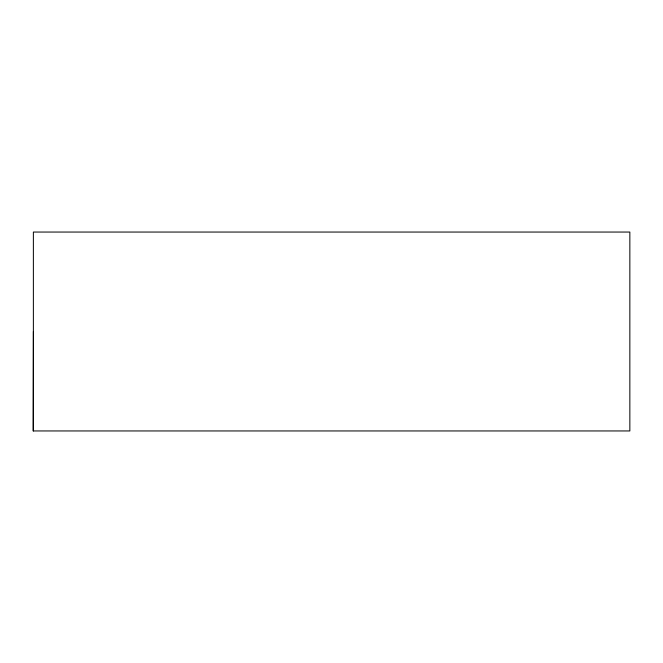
<?xml version="1.0" encoding="UTF-8"?>
<svg xmlns="http://www.w3.org/2000/svg" width="663" height="663" viewBox="0 0 663 663"><rect width="100%" height="100%" fill="white"/><g stroke="black" fill="none" stroke-linecap="round" stroke-linejoin="round"><path stroke-width="0.99" d="M33.374 331.5L33.15 430.95L629.85 430.95L629.85 232.05L33.374 232.05L33.374 430.95"/></g></svg>
